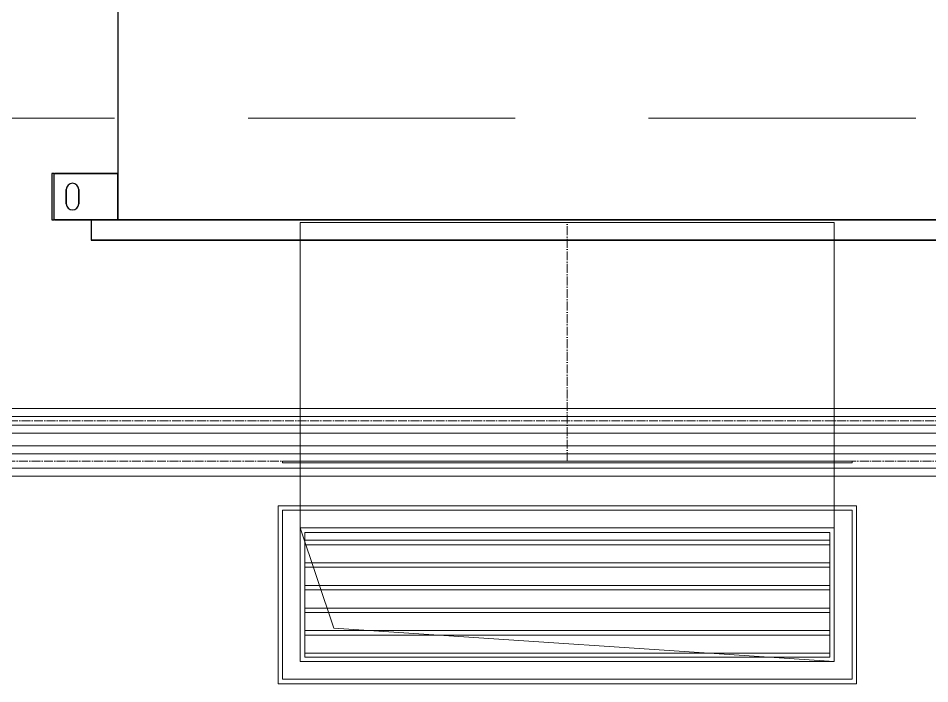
# Model space of a CAD drawing. Header units: millimetres. Extents: x -88595 to 880822, y -1054509 to -148035.
# Drawn here: x 186060 to 187084, y -242337 to -241589 of the extents above; entities that cross this region are included whole.
import ezdxf

# ---------------------------------------------------------------- set-up
doc = ezdxf.new("R2010")
doc.units = ezdxf.units.MM
doc.linetypes.add('$0$ADSK_Осевая', pattern=[14, 10, -2, 0, -2])
doc.linetypes.add('ADSK_Сверху', pattern=[4.5, 3, -1.5])
for name, color, linetype, lineweight in [('Воздуховоды', 7, 'Continuous', 18), ('Изоляция', 7, 'Continuous', 18), ('Линии', 7, 'Continuous', 9), ('Оборудование', 7, 'Continuous', 18), ('Трубопровод', 7, 'Continuous', 18)]:
    doc.layers.add(name, color=color, linetype=linetype, lineweight=lineweight)

# ---------------------------------------------------------------- blocks, each defined once
blk = doc.blocks.new('$0$ADSK_Канальный блок кондиционера1 - AD242MJERAB-3267365-В_Координация_1 этаж ОВ3')
at = {"layer": 'Оборудование', "color": 150, "lineweight": 30, "true_color": 0x0080ff}
for p, q in [((-599, 0), (-599, -72)), ((-597, 0), (-599, 0)), ((-597, 0), (-599, 0)), ((-599, 0), (-599, -72)), ((-597, 0), (-596, 0)), ((-597, 0), (-525, 0)), ((-597, 0), (-597, -72)), ((-525, 0), (-596, 0)), ((505, 5), (-555, 5)), ((-555, 5), (505, 5)), ((-555, 5), (-555, 0)), ((-555, 5), (-555, 0)), ((505, 0), (-555, 0)), ((-555, 0), (505, 0)), ((525, 0), (-525, 0)), ((-525, 0), (525, 0)), ((-525, 0), (-525, -697)), ((-525, 0), (-525, -697)), ((-525, -72), (-525, 0)), ((-525, 0), (-525, -72)), ((505, 0), (505, 5)), ((505, 5), (505, 0)), ((525, -697), (525, 0)), ((525, 0), (525, -697)), ((525, 0), (597, 0)), ((596, 0), (525, 0)), ((525, -72), (525, 0)), ((525, 0), (525, -72)), ((596, 0), (597, 0)), ((599, 0), (597, 0)), ((599, 0), (597, 0)), ((597, 0), (597, -72)), ((599, -72), (599, 0)), ((599, 0), (599, -72)), ((-583, -54), (-583, -38)), ((-583, -38), (-583, -54)), ((-569, -38), (-569, -54)), ((-569, -54), (-569, -38)), ((569, -38), (569, -54)), ((569, -54), (569, -38)), ((583, -54), (583, -38)), ((583, -38), (583, -54)), ((-599, -72), (-597, -72)), ((-599, -72), (-597, -72)), ((-525, -72), (-597, -72)), ((-596, -72), (-597, -72)), ((-596, -72), (-525, -72)), ((525, -72), (596, -72)), ((597, -72), (525, -72)), ((597, -72), (596, -72)), ((597, -72), (599, -72)), ((597, -72), (599, -72)), ((615, -87), (525, -87)), ((525, -87), (525, -287)), ((525, -287), (525, -87)), ((525, -87), (615, -87)), ((615, -287), (615, -87)), ((615, -87), (615, -287)), ((525, -287), (615, -287)), ((615, -287), (525, -287)), ((550, -414.5), (525, -414.5)), ((525, -414.5), (525, -439.5)), ((525, -414.5), (525, -439.5)), ((550, -439.5), (550, -414.5)), ((550, -439.5), (550, -414.5)), ((525, -439.5), (550, -439.5)), ((582, -506.25), (525, -506.25)), ((525, -506.25), (525, -515.75)), ((525, -506.25), (525, -515.75)), ((582, -515.75), (582, -506.25)), ((582, -515.75), (582, -506.25)), ((525, -515.75), (582, -515.75)), ((582, -573.06), (525, -573.06)), ((525, -573.06), (525, -588.94)), ((525, -573.06), (525, -588.94)), ((582, -588.94), (582, -573.06)), ((582, -588.94), (582, -573.06)), ((525, -588.94), (582, -588.94)), ((-599, -645), (-599, -697)), ((-597, -645), (-599, -645)), ((-597, -645), (-599, -645)), ((-599, -645), (-599, -697)), ((-597, -645), (-596, -645)), ((-597, -645), (-525, -645)), ((-597, -645), (-597, -697)), ((-525, -645), (-596, -645)), ((-525, -645), (-525, -697)), ((-525, -697), (-525, -645)), ((525, -645), (597, -645)), ((596, -645), (525, -645)), ((525, -645), (525, -697)), ((525, -697), (525, -645)), ((596, -645), (597, -645)), ((599, -645), (597, -645)), ((599, -645), (597, -645)), ((597, -645), (597, -697)), ((599, -697), (599, -645)), ((599, -645), (599, -697)), ((-583, -679), (-583, -663)), ((-583, -663), (-583, -679)), ((-569, -663), (-569, -679)), ((-569, -679), (-569, -663)), ((569, -663), (569, -679)), ((569, -679), (569, -663)), ((583, -679), (583, -663)), ((583, -663), (583, -679)), ((-599, -697), (-597, -697)), ((-599, -697), (-597, -697)), ((-525, -697), (-597, -697)), ((-596, -697), (-597, -697)), ((-596, -697), (-525, -697)), ((505, -697), (-555, -697)), ((-555, -697), (505, -697)), ((-555, -697), (-555, -720)), ((-555, -697), (-555, -720)), ((525, -697), (-525, -697)), ((-525, -697), (525, -697)), ((505, -720), (505, -697)), ((505, -697), (505, -720)), ((525, -697), (596, -697)), ((597, -697), (525, -697)), ((597, -697), (596, -697)), ((597, -697), (599, -697)), ((597, -697), (599, -697)), ((505, -720), (-555, -720)), ((-555, -720), (505, -720))]:
    blk.add_line(p, q, dxfattribs=at)
for centre, start, end in [((-576, -38), 360, 180), ((-576, -38), 360, 180), ((576, -38), 0, 180), ((576, -38), 0, 180), ((-576, -54), 180, 0), ((-576, -54), 180, 360), ((576, -54), 180, 360), ((576, -54), 180, 0), ((-576, -663), 0, 180), ((-576, -663), 0, 180), ((576, -663), 0, 180), ((576, -663), 0, 180), ((-576, -679), 180, 0), ((-576, -679), 180, 0), ((576, -679), 180, 0), ((576, -679), 180, 0)]:
    blk.add_arc(centre, 7, start, end, dxfattribs=at)
blk = doc.blocks.new('$0$ADSK_Решетка вентиляционная жалюзийная_Приточная2 - Решетка приточная_Однорядная-4279701-В_Координация_1 этаж ОВ3')
at = {"layer": 'Воздуховоды', "lineweight": 9, "true_color": 0xffffff}
h = blk.add_hatch(dxfattribs=at)
h.set_pattern_fill('FP_24', style=0, pattern_type=2)
h.set_pattern_definition([(180, (-5799.85, 17717.073), (-3e-15, -25.4), [25.4, 0, 0, 0]), (180, (-5799.85, 17711.993), (-3e-15, -25.4), [25.4, 0, 0, 0])])
h.paths.add_polyline_path([(-6094.9, 17657.2), (-5504.9, 17657.2), (-5504.9, 17797.2), (-6094.9, 17797.2)])
at = {"layer": 'Воздуховоды', "color": 140, "true_color": 0x1bb3e4}
for p, q in [((-6124.9, 17627.2), (-6124.9, 17827.2)), ((-6124.9, 17827.2), (-5474.9, 17827.2)), ((-5474.9, 17827.2), (-6124.9, 17827.2)), ((-6124.9, 17827.2), (-6124.9, 17627.2)), ((-5474.9, 17827.2), (-5474.9, 17627.2)), ((-5474.9, 17627.2), (-5474.9, 17827.2)), ((-6099.9, 17652.2), (-6099.9, 17802.2)), ((-6099.9, 17802.2), (-5499.9, 17802.2)), ((-5499.9, 17802.2), (-6099.9, 17802.2)), ((-6099.9, 17802.2), (-6099.9, 17652.2)), ((-5499.9, 17802.2), (-5499.9, 17652.2)), ((-5499.9, 17652.2), (-5499.9, 17802.2)), ((-5504.9, 17797.2), (-6094.9, 17797.2)), ((-6094.9, 17797.2), (-6094.9, 17657.2)), ((-6094.9, 17657.2), (-6094.9, 17797.2)), ((-6094.9, 17797.2), (-5504.9, 17797.2)), ((-6094.9, 17657.2), (-6094.9, 17797.2)), ((-6094.9, 17797.2), (-5504.9, 17797.2)), ((-5504.9, 17797.2), (-6094.9, 17797.2)), ((-6094.9, 17797.2), (-6094.9, 17657.2)), ((-5504.9, 17657.2), (-5504.9, 17797.2)), ((-5504.9, 17797.2), (-5504.9, 17657.2)), ((-5504.9, 17797.2), (-5504.9, 17657.2)), ((-5504.9, 17657.2), (-5504.9, 17797.2)), ((-6094.9, 17657.2), (-5504.9, 17657.2)), ((-5504.9, 17657.2), (-6094.9, 17657.2)), ((-5504.9, 17657.2), (-6094.9, 17657.2)), ((-6094.9, 17657.2), (-5504.9, 17657.2)), ((-5499.9, 17652.2), (-6099.9, 17652.2)), ((-6099.9, 17652.2), (-5499.9, 17652.2)), ((-5474.9, 17627.2), (-6124.9, 17627.2)), ((-6124.9, 17627.2), (-5474.9, 17627.2))]:
    blk.add_line(p, q, dxfattribs=at)
blk = doc.blocks.new('$0$ADSK_Отвод_Прямоугольный1 - Стандарт-4055408-В_Координация_1 этаж ОВ3')
at = {"layer": 'Воздуховоды', "color": 140, "true_color": 0x1bb3e4}
for p, q in [((-5479.9, 17877.2), (-6119.9, 17877.2)), ((-6119.9, 17877.2), (-5479.9, 17877.2)), ((-6119.9, 17875.2), (-6119.9, 17877.2)), ((-6119.9, 17875.2), (-6119.9, 17877.2)), ((-5479.9, 17875.2), (-6119.9, 17875.2)), ((-6119.9, 17875.2), (-5479.9, 17875.2)), ((-6099.9, 17877.2), (-6099.9, 17852.2)), ((-5499.9, 17877.2), (-6099.9, 17877.2)), ((-6099.9, 17877.2), (-5499.9, 17877.2)), ((-6099.9, 17852.2), (-6099.9, 17877.2)), ((-5499.9, 17877.2), (-6099.9, 17877.2)), ((-6099.9, 17877.2), (-5499.9, 17877.2)), ((-6099.9, 17875.2), (-6099.9, 17877.2)), ((-6099.9, 17875.2), (-6099.9, 17877.2)), ((-5499.9, 17875.2), (-6099.9, 17875.2)), ((-6099.9, 17875.2), (-5499.9, 17875.2)), ((-5499.9, 17877.2), (-5499.9, 17852.2)), ((-5499.9, 17852.2), (-5499.9, 17877.2)), ((-5499.9, 17877.2), (-5499.9, 17875.2)), ((-5499.9, 17875.2), (-5499.9, 17877.2)), ((-5479.9, 17877.2), (-5479.9, 17875.2)), ((-5479.9, 17875.2), (-5479.9, 17877.2)), ((-6099.9, 17852.2), (-6099.9, 17802.2)), ((-6099.9, 17852.2), (-6099.9, 17652.2)), ((-5499.9, 17802.2), (-5499.9, 17852.2)), ((-5499.9, 17852.2), (-5499.9, 17652.2)), ((-5479.9, 17822.2), (-6119.9, 17822.2)), ((-6119.9, 17822.2), (-6119.9, 17632.2)), ((-6119.9, 17632.2), (-6119.9, 17822.2)), ((-6119.9, 17822.2), (-5479.9, 17822.2)), ((-5479.9, 17632.2), (-5479.9, 17822.2)), ((-5479.9, 17822.2), (-5479.9, 17632.2)), ((-6099.9, 17802.2), (-6099.9, 17652.2)), ((-6099.9, 17802.2), (-5499.9, 17802.2)), ((-6099.9, 17652.2), (-6099.9, 17802.2)), ((-6099.9, 17802.2), (-5499.9, 17802.2)), ((-5499.9, 17802.2), (-6099.9, 17802.2)), ((-6099.9, 17802.2), (-6099.9, 17652.2)), ((-5499.9, 17652.2), (-5499.9, 17802.2)), ((-5499.9, 17802.2), (-5499.9, 17652.2)), ((-5499.9, 17652.2), (-5499.9, 17802.2)), ((-6099.9, 17652.2), (-5499.9, 17652.2)), ((-5499.9, 17652.2), (-6099.9, 17652.2)), ((-5499.9, 17652.2), (-6099.9, 17652.2)), ((-6099.9, 17652.2), (-5499.9, 17652.2)), ((-6119.9, 17632.2), (-5479.9, 17632.2)), ((-5479.9, 17632.2), (-6119.9, 17632.2))]:
    blk.add_line(p, q, dxfattribs=at)
blk = doc.blocks.new('1 этаж')
at = {"layer": 'Линии', "linetype": 'ADSK_Сверху', "ltscale": 100}
blk.add_line((240297.7, 686612.6), (219832.7, 686612.6), dxfattribs=at)

msp = doc.modelspace()

# ---------------------------------------------------------------- linework, layer by layer
at = {"layer": 'Воздуховоды', "color": 140, "true_color": 0x1bb3e4}
for p, q in [((186376.8, -241819), (186976.8, -241819)), ((186376.8, -242087), (186376.8, -241819)), ((186976.8, -241819), (186976.8, -242087)), ((186376.8, -242087), (186976.8, -242087)), ((186976.8, -242162), (186376.8, -242162)), ((186376.8, -242162), (186376.8, -242312)), ((186376.8, -242162), (186414.3, -242274.5)), ((186976.8, -242312), (186976.8, -242162)), ((186976.8, -242312), (186414.3, -242274.5)), ((186376.8, -242312), (186976.8, -242312))]:
    msp.add_line(p, q, dxfattribs=at)
at = {"layer": 'Воздуховоды', "color": 140, "linetype": '$0$ADSK_Осевая', "true_color": 0x1bb3e4}
msp.add_line((186676.8, -242087), (186676.8, -241819), dxfattribs=at)
at = {"layer": 'Изоляция', "color": 190, "true_color": 0x8000ff}
for p, q in [((187570.1, -242028), (184407.6, -242028)), ((184407.6, -242055.5), (187577.8, -242055.5))]:
    msp.add_line(p, q, dxfattribs=at)
at = {"layer": 'Изоляция', "color": 134, "true_color": 0x00a6a6}
for p, q in [((187626.9, -242069.8), (184465.8, -242069.8)), ((184473.9, -242103.7), (187635.8, -242103.7))]:
    msp.add_line(p, q, dxfattribs=at)
at = {"layer": 'Трубопровод', "color": 190, "true_color": 0x8000ff}
for p, q in [((187577.8, -242037), (184399.8, -242037)), ((184399.8, -242046.5), (187577.8, -242046.5))]:
    msp.add_line(p, q, dxfattribs=at)
at = {"layer": 'Трубопровод', "color": 190, "linetype": '$0$ADSK_Осевая', "true_color": 0x8000ff}
msp.add_line((184399.8, -242041.8), (187577.8, -242041.8), dxfattribs=at)
msp.add_line((184399.8, -242041.8), (187577.8, -242041.8), dxfattribs=at)
at = {"layer": 'Трубопровод', "color": 134, "true_color": 0x00a6a6}
for p, q in [((187635.8, -242078.8), (184465.8, -242078.8)), ((184465.8, -242094.7), (187635.8, -242094.7))]:
    msp.add_line(p, q, dxfattribs=at)
at = {"layer": 'Трубопровод', "color": 134, "linetype": '$0$ADSK_Осевая', "true_color": 0x00a6a6}
msp.add_line((187635.8, -242086.8), (184465.8, -242086.8), dxfattribs=at)
msp.add_line((187635.8, -242086.8), (184465.8, -242086.8), dxfattribs=at)

# ---------------------------------------------------------------- block references
at = {"layer": 'Воздуховоды', "color": 140, "true_color": 0x1bb3e4}
for name in ['$0$ADSK_Отвод_Прямоугольный1 - Стандарт-4055408-В_Координация_1 этаж ОВ3', '$0$ADSK_Решетка вентиляционная жалюзийная_Приточная2 - Решетка приточная_Однорядная-4279701-В_Координация_1 этаж ОВ3']:
    msp.add_blockref(name, (192476.7, -259964.2), dxfattribs=at)
at = {"layer": 'Оборудование', "color": 5, "true_color": 0x0000ff}
msp.add_blockref('1 этаж', (-36129.5, -928314.5), dxfattribs=at)
at = {"layer": 'Оборудование', "color": 150, "lineweight": 30, "true_color": 0x0080ff}
msp.add_blockref('$0$ADSK_Канальный блок кондиционера1 - AD242MJERAB-3267365-В_Координация_1 этаж ОВ3', (186696.8, -241118.8), dxfattribs=at)

doc.saveas('drawing.dxf')
